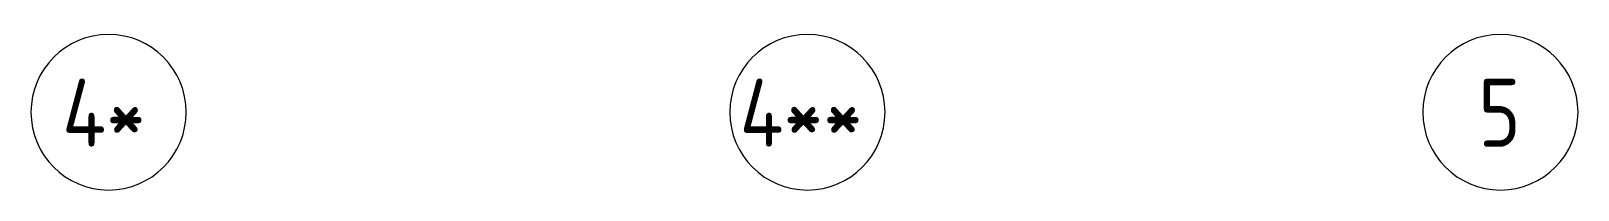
# Model space of a CAD drawing. Header units: millimetres. Extents: x -515342 to 330399, y -224905 to 507333.
# Drawn here: x -333263 to -325293, y -46658 to -45840 of the extents above; entities that cross this region are included whole.
import ezdxf

# ---------------------------------------------------------------- set-up
doc = ezdxf.new("R2010")
doc.units = ezdxf.units.MM
doc.layers.add('Оси', color=7, linetype='Continuous', lineweight=0)
doc.styles.add('GOST Common', font='', dxfattribs={"width": 0.9, "height": 350})
doc.styles.get('GOST Common').set_extended_font_data('GOST Common')

# ---------------------------------------------------------------- blocks, each defined once
blk = doc.blocks.new('Ось сетки - Круг_Ø8 мм-6577-О_АР_П_1_0_000_План 1 этажа')
at = {"layer": 'Оси'}
for start, end in [(360, 180), (180, 360)]:
    blk.add_arc((0, 0), 4, start, end, dxfattribs=at)

msp = doc.modelspace()

# ---------------------------------------------------------------- block references
at = {"layer": 'Оси', "xscale": 99.99999999999993, "yscale": 99.99999999999993, "zscale": 99.99999999999993}
for p in [(-332863.1427, -46257.6829), (-329263.1427, -46257.6829), (-325693.1427, -46257.6829)]:
    msp.add_blockref('Ось сетки - Круг_Ø8 мм-6577-О_АР_П_1_0_000_План 1 этажа', p, dxfattribs=at)

# ---------------------------------------------------------------- texts
at = {"layer": 'Оси', "char_height": 350, "attachment_point": 1, "style": 'GOST Common'}
for s, insert, width in [('4*', (-333102.0233, -46085.1495), 577.215), ('4**', (-329612.2733, -46085.1495), 844.176937), ('\\fGOST Common|b0|i0|c204|p34|;\\W.9;5', (-325806.9233, -46085.1495), 274.177125)]:
    msp.add_mtext(s, dxfattribs=dict(at, insert=insert, width=width))

doc.saveas('drawing.dxf')
